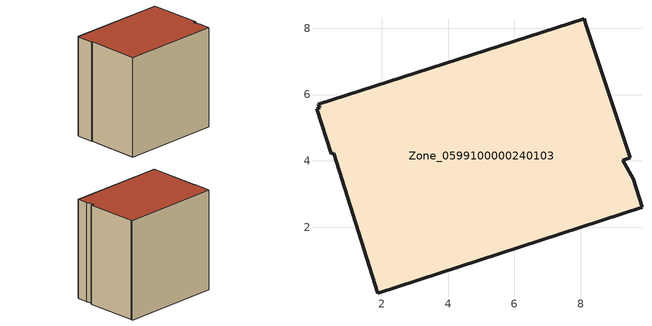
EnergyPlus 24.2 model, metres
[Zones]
Zone_0599100000240103
 floor ground (C_G): 0.55,4.23 0.47,4.21 0.03,5.57 0.12,5.6 0.09,5.7 8.1,8.28 8.15,8.12 9.5,4.1 9.27,4.02 9.58,3.46 9.85,2.6 1.88,0.02 z3.32
 wall outside (C_F): 0.47,4.21 0.55,4.23 1.88,0.02 9.85,2.6 9.58,3.46 9.27,4.02 9.5,4.1 8.15,8.12 8.1,8.28 0.09,5.7 0.12,5.6 0.03,5.57 0.47,4.21 z3.32:11.69
 roof outside (C_R): 0.12,5.6 0.03,5.57 0.47,4.21 0.55,4.23 1.88,0.02 9.85,2.6 9.58,3.46 9.27,4.02 9.5,4.1 8.15,8.12 8.1,8.28 0.09,5.7 z11.69
[BUILDING]
Pand.0599100000240103: North Axis=0; Terrain=City; Loads Convergence Tolerance Value=0.04; Temperature Convergence Tolerance Value=0.4; Solar Distribution=FullExterior; Maximum Number of Warmup Days=25; Minimum Number of Warmup Days=1
[Site:Location]
Rotterdam.The.Hague.AP_ZH_NLD Design_Conditions: Latitude=51.96; Longitude=4.45; Time Zone=1; Elevation=-4.5
[SITE:GROUNDTEMPERATURE:BUILDINGSURFACE]
18, 18, 18, 18, 18, 18, 18, 18, 18, 18, 18, 18
[MATERIAL] Thermal Absorptance=0.9; Solar Absorptance=0.7; Visible Absorptance=0.7
Name | Roughness | Thickness | Conductivity | Density | Specific Heat
G.TI.1965-1974 | MediumSmooth | 0.15 | 0.882353 | 540 | 1210
F.TI.1965-1974 | Rough | 0.3 | 0.697674 | 1920 | 840
R.TI.1965-1974 | MediumRough | 0.2 | 0.232558 | 1500 | 1000
[CONSTRUCTION]
C_G: G.TI.1965-1974
C_F: F.TI.1965-1974
C_R: R.TI.1965-1974
[ZONE]
Zone_0599100000240103: Type=1; Multiplier=1; Ceiling Height=Autocalculate; Volume=Autocalculate; Floor Area=autocalculate; Part of Total Floor Area=Yes
[ZONEINFILTRATION:DESIGNFLOWRATE]
Infil_Zone_0599100000240103: Zone or ZoneList or Space or SpaceList=Zone_0599100000240103; Schedule=AlwaysOn; Design Flow Rate Calculation Method=Flow/Area; Flow Rate per Floor Area=0.003; Constant Term Coefficient=1; Temperature Term Coefficient=0; Velocity Term Coefficient=0; Velocity Squared Term Coefficient=0
[HVACTEMPLATE:ZONE:IDEALLOADSAIRSYSTEM]
Zone_0599100000240103: Maximum Heating Supply Air Temperature=50; Minimum Cooling Supply Air Temperature=13; Maximum Heating Supply Air Humidity Ratio=0.0156; Minimum Cooling Supply Air Humidity Ratio=0.0077; Heating Limit=NoLimit; Cooling Limit=NoLimit; Dehumidification Control Type=ConstantSensibleHeatRatio; Cooling Sensible Heat Ratio=0.7; Dehumidification Setpoint=60; Humidification Control Type=None; Humidification Setpoint=30; Outdoor Air Method=None; Outdoor Air Flow Rate per Person=0.00944; Outdoor Air Flow Rate per Zone Floor Area=0; Outdoor Air Flow Rate per Zone=0; Demand Controlled Ventilation Type=None; Outdoor Air Economizer Type=NoEconomizer; Heat Recovery Type=None; Sensible Heat Recovery Effectiveness=0.7; Latent Heat Recovery Effectiveness=0.65
[ZONECONTROL:THERMOSTAT]
ThermostatControl_Zone_0599100000240103: Zone or ZoneList=Zone_0599100000240103; Control Type Schedule=DualSetpointControlType; Control 1=Thermostat_Zone_0599100000240103; Temperature Difference Between Cutout And Setpoint=0
[THERMOSTATSETPOINT:DUALSETPOINT]
Thermostat_Zone_0599100000240103: Heating Setpoint Temperature Schedule=HeatingSetpoint_Zone_0599100000240103; Cooling Setpoint Temperature Schedule=CoolingSetpoint_Zone_0599100000240103
[SCHEDULE:COMPACT]
HeatingSetpoint_Zone_0599100000240103: Through: 12/31, For: AllDays, Until: 24:00, 21
CoolingSetpoint_Zone_0599100000240103: Through: 12/31, For: AllDays, Until: 24:00, 24
DualSetpointControlType: Through: 12/31, For: AllDays, Until: 24:00, 4
AlwaysOn: Through: 12/31, For: AllDays, Until: 24:00, 1
